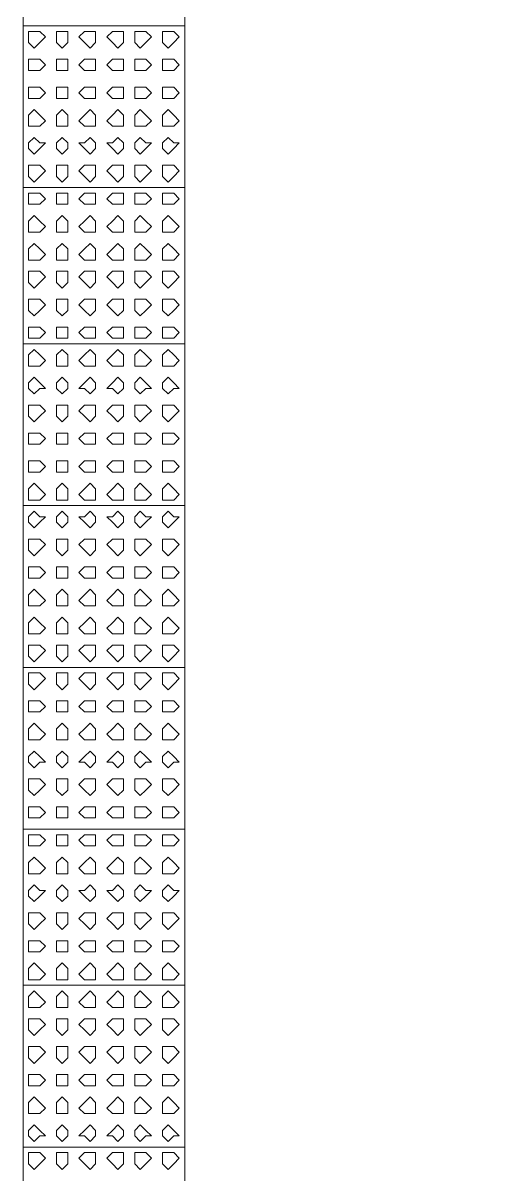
# Model space of a CAD drawing. Header units: millimetres. Extents: x -750 to 104995, y 68 to 66109.
# Drawn here: x 74565 to 75464, y 50406 to 52563 of the extents above; entities that cross this region are included whole.
import ezdxf

# ---------------------------------------------------------------- set-up
doc = ezdxf.new("R2010")
doc.units = ezdxf.units.MM
doc.layers.add('PDF_형상', color=7, linetype='Continuous')

msp = doc.modelspace()

# ---------------------------------------------------------------- linework, layer by layer
at = {"layer": 'PDF_형상', "lineweight": 5}
for points in [[(74868, 43404), (74868, 53456.9), (74868, 53404.6), (74878.5, 53404.6), (74878.5, 53394.2), (74878.5, 53227), (74878.5, 53216.5), (74868, 53206.1), (74868, 53164.3), (74868, 52861.2), (74868, 52558.2), (74565, 52558.2), (74565, 52861.2), (74868, 52861.2), (75160.6, 52861.2), (75160.6, 53164.3), (75463.7, 53164.3), (75463.7, 52861.2), (75160.6, 52861.2), (75160.6, 53164.3)], [(74868, 41669.4), (74868, 53164.3)]]:
    msp.add_lwpolyline(points, dxfattribs=at)
for points in [[(74565, 52558.2), (74565, 52255.1), (74868, 52255.1), (74868, 52558.2)], [(74606.8, 52537.3), (74596.3, 52547.7), (74585.9, 52547.7), (74575.4, 52547.7), (74575.4, 52537.3), (74575.4, 52526.8), (74585.9, 52516.4), (74596.3, 52526.8)], [(74648.6, 52537.3), (74648.6, 52547.7), (74638.1, 52547.7), (74627.7, 52547.7), (74627.7, 52537.3), (74627.7, 52526.8), (74638.1, 52516.4), (74648.6, 52526.8)], [(74700.8, 52537.3), (74700.8, 52547.7), (74690.4, 52547.7), (74679.9, 52547.7), (74669.5, 52537.3), (74679.9, 52526.8), (74690.4, 52516.4), (74700.8, 52526.8)], [(74753.1, 52537.3), (74753.1, 52547.7), (74742.6, 52547.7), (74732.2, 52547.7), (74721.7, 52537.3), (74732.2, 52526.8), (74742.6, 52516.4), (74753.1, 52526.8)], [(74805.3, 52537.3), (74794.9, 52547.7), (74784.4, 52547.7), (74774, 52547.7), (74774, 52537.3), (74774, 52526.8), (74784.4, 52516.4), (74794.9, 52526.8)], [(74857.6, 52537.3), (74847.1, 52547.7), (74836.7, 52547.7), (74826.2, 52547.7), (74826.2, 52537.3), (74826.2, 52526.8), (74836.7, 52516.4), (74847.1, 52526.8)], [(74606.8, 52485), (74596.3, 52495.5), (74585.9, 52495.5), (74575.4, 52495.5), (74575.4, 52485), (74575.4, 52474.6), (74585.9, 52474.6), (74596.3, 52474.6)], [(74648.6, 52485), (74648.6, 52495.5), (74638.1, 52495.5), (74627.7, 52495.5), (74627.7, 52485), (74627.7, 52474.6), (74638.1, 52474.6), (74648.6, 52474.6)], [(74700.8, 52485), (74700.8, 52495.5), (74690.4, 52495.5), (74679.9, 52495.5), (74669.5, 52485), (74679.9, 52474.6), (74690.4, 52474.6), (74700.8, 52474.6)], [(74753.1, 52485), (74753.1, 52495.5), (74742.6, 52495.5), (74732.2, 52495.5), (74721.7, 52485), (74732.2, 52474.6), (74742.6, 52474.6), (74753.1, 52474.6)], [(74805.3, 52485), (74794.9, 52495.5), (74784.4, 52495.5), (74774, 52495.5), (74774, 52485), (74774, 52474.6), (74784.4, 52474.6), (74794.9, 52474.6)], [(74857.6, 52485), (74847.1, 52495.5), (74836.7, 52495.5), (74826.2, 52495.5), (74826.2, 52485), (74826.2, 52474.6), (74836.7, 52474.6), (74847.1, 52474.6)], [(74606.8, 52432.8), (74596.3, 52443.2), (74585.9, 52443.2), (74575.4, 52443.2), (74575.4, 52432.8), (74575.4, 52422.3), (74585.9, 52422.3), (74596.3, 52422.3)], [(74648.6, 52432.8), (74648.6, 52443.2), (74638.1, 52443.2), (74627.7, 52443.2), (74627.7, 52432.8), (74627.7, 52422.3), (74638.1, 52422.3), (74648.6, 52422.3)], [(74700.8, 52432.8), (74700.8, 52443.2), (74690.4, 52443.2), (74679.9, 52443.2), (74669.5, 52432.8), (74679.9, 52422.3), (74690.4, 52422.3), (74700.8, 52422.3)], [(74753.1, 52432.8), (74753.1, 52443.2), (74742.6, 52443.2), (74732.2, 52443.2), (74721.7, 52432.8), (74732.2, 52422.3), (74742.6, 52422.3), (74753.1, 52422.3)], [(74805.3, 52432.8), (74794.9, 52443.2), (74784.4, 52443.2), (74774, 52443.2), (74774, 52432.8), (74774, 52422.3), (74784.4, 52422.3), (74794.9, 52422.3)], [(74857.6, 52432.8), (74847.1, 52443.2), (74836.7, 52443.2), (74826.2, 52443.2), (74826.2, 52432.8), (74826.2, 52422.3), (74836.7, 52422.3), (74847.1, 52422.3)], [(74606.8, 52380.5), (74596.3, 52391), (74585.9, 52401.4), (74575.4, 52391), (74575.4, 52380.5), (74575.4, 52370.1), (74585.9, 52370.1), (74596.3, 52370.1)], [(74648.6, 52380.5), (74648.6, 52391), (74638.1, 52401.4), (74627.7, 52391), (74627.7, 52380.5), (74627.7, 52370.1), (74638.1, 52370.1), (74648.6, 52370.1)], [(74700.8, 52380.5), (74700.8, 52391), (74690.4, 52401.4), (74679.9, 52391), (74669.5, 52380.5), (74679.9, 52370.1), (74690.4, 52370.1), (74700.8, 52370.1)], [(74753.1, 52380.5), (74753.1, 52391), (74742.6, 52401.4), (74732.2, 52391), (74721.7, 52380.5), (74732.2, 52370.1), (74742.6, 52370.1), (74753.1, 52370.1)], [(74805.3, 52380.5), (74794.9, 52391), (74784.4, 52401.4), (74774, 52391), (74774, 52380.5), (74774, 52370.1), (74784.4, 52370.1), (74794.9, 52370.1)], [(74857.6, 52380.5), (74847.1, 52391), (74836.7, 52401.4), (74826.2, 52391), (74826.2, 52380.5), (74826.2, 52370.1), (74836.7, 52370.1), (74847.1, 52370.1)], [(74606.8, 52338.7), (74596.3, 52338.7), (74585.9, 52349.2), (74575.4, 52338.7), (74575.4, 52328.3), (74585.9, 52317.8), (74596.3, 52328.3)], [(74648.6, 52338.7), (74638.1, 52349.2), (74627.7, 52338.7), (74627.7, 52328.3), (74638.1, 52317.8), (74648.6, 52328.3)], [(74700.8, 52338.7), (74690.4, 52349.2), (74679.9, 52338.7), (74669.5, 52338.7), (74679.9, 52328.3), (74690.4, 52317.8), (74700.8, 52328.3)], [(74753.1, 52338.7), (74742.6, 52349.2), (74732.2, 52338.7), (74721.7, 52338.7), (74732.2, 52328.3), (74742.6, 52317.8), (74753.1, 52328.3)], [(74805.3, 52338.7), (74794.9, 52338.7), (74784.4, 52349.2), (74774, 52338.7), (74774, 52328.3), (74784.4, 52317.8), (74794.9, 52328.3)], [(74857.6, 52338.7), (74847.1, 52338.7), (74836.7, 52349.2), (74826.2, 52338.7), (74826.2, 52328.3), (74836.7, 52317.8), (74847.1, 52328.3)], [(74606.8, 52286.5), (74596.3, 52296.9), (74585.9, 52296.9), (74575.4, 52296.9), (74575.4, 52286.5), (74575.4, 52276), (74585.9, 52265.6), (74596.3, 52276)], [(74648.6, 52286.5), (74648.6, 52296.9), (74638.1, 52296.9), (74627.7, 52296.9), (74627.7, 52286.5), (74627.7, 52276), (74638.1, 52265.6), (74648.6, 52276)], [(74700.8, 52286.5), (74700.8, 52296.9), (74690.4, 52296.9), (74679.9, 52296.9), (74669.5, 52286.5), (74679.9, 52276), (74690.4, 52265.6), (74700.8, 52276)], [(74753.1, 52286.5), (74753.1, 52296.9), (74742.6, 52296.9), (74732.2, 52296.9), (74721.7, 52286.5), (74732.2, 52276), (74742.6, 52265.6), (74753.1, 52276)], [(74805.3, 52286.5), (74794.9, 52296.9), (74784.4, 52296.9), (74774, 52296.9), (74774, 52286.5), (74774, 52276), (74784.4, 52265.6), (74794.9, 52276)], [(74857.6, 52286.5), (74847.1, 52296.9), (74836.7, 52296.9), (74826.2, 52296.9), (74826.2, 52286.5), (74826.2, 52276), (74836.7, 52265.6), (74847.1, 52276)], [(74565, 52255.1), (74565, 51962.5), (74868, 51962.5), (74868, 52255.1)], [(74606.8, 52234.2), (74596.3, 52244.7), (74585.9, 52244.7), (74575.4, 52244.7), (74575.4, 52234.2), (74575.4, 52223.8), (74585.9, 52223.8), (74596.3, 52223.8)], [(74648.6, 52234.2), (74648.6, 52244.7), (74638.1, 52244.7), (74627.7, 52244.7), (74627.7, 52234.2), (74627.7, 52223.8), (74638.1, 52223.8), (74648.6, 52223.8)], [(74700.8, 52234.2), (74700.8, 52244.7), (74690.4, 52244.7), (74679.9, 52244.7), (74669.5, 52234.2), (74679.9, 52223.8), (74690.4, 52223.8), (74700.8, 52223.8)], [(74753.1, 52234.2), (74753.1, 52244.7), (74742.6, 52244.7), (74732.2, 52244.7), (74721.7, 52234.2), (74732.2, 52223.8), (74742.6, 52223.8), (74753.1, 52223.8)], [(74805.3, 52234.2), (74794.9, 52244.7), (74784.4, 52244.7), (74774, 52244.7), (74774, 52234.2), (74774, 52223.8), (74784.4, 52223.8), (74794.9, 52223.8)], [(74857.6, 52234.2), (74847.1, 52244.7), (74836.7, 52244.7), (74826.2, 52244.7), (74826.2, 52234.2), (74826.2, 52223.8), (74836.7, 52223.8), (74847.1, 52223.8)], [(74606.8, 52182), (74596.3, 52192.4), (74585.9, 52202.9), (74575.4, 52192.4), (74575.4, 52182), (74575.4, 52171.5), (74585.9, 52171.5), (74596.3, 52171.5)], [(74648.6, 52182), (74648.6, 52192.4), (74638.1, 52202.9), (74627.7, 52192.4), (74627.7, 52182), (74627.7, 52171.5), (74638.1, 52171.5), (74648.6, 52171.5)], [(74700.8, 52182), (74700.8, 52192.4), (74690.4, 52202.9), (74679.9, 52192.4), (74669.5, 52182), (74679.9, 52171.5), (74690.4, 52171.5), (74700.8, 52171.5)], [(74753.1, 52182), (74753.1, 52192.4), (74742.6, 52202.9), (74732.2, 52192.4), (74721.7, 52182), (74732.2, 52171.5), (74742.6, 52171.5), (74753.1, 52171.5)], [(74805.3, 52182), (74794.9, 52192.4), (74784.4, 52202.9), (74774, 52192.4), (74774, 52182), (74774, 52171.5), (74784.4, 52171.5), (74794.9, 52171.5)], [(74857.6, 52182), (74847.1, 52192.4), (74836.7, 52202.9), (74826.2, 52192.4), (74826.2, 52182), (74826.2, 52171.5), (74836.7, 52171.5), (74847.1, 52171.5)], [(74606.8, 52129.7), (74596.3, 52140.2), (74585.9, 52150.6), (74575.4, 52140.2), (74575.4, 52129.7), (74575.4, 52119.3), (74585.9, 52119.3), (74596.3, 52119.3)], [(74648.6, 52129.7), (74648.6, 52140.2), (74638.1, 52150.6), (74627.7, 52140.2), (74627.7, 52129.7), (74627.7, 52119.3), (74638.1, 52119.3), (74648.6, 52119.3)], [(74700.8, 52129.7), (74700.8, 52140.2), (74690.4, 52150.6), (74679.9, 52140.2), (74669.5, 52129.7), (74679.9, 52119.3), (74690.4, 52119.3), (74700.8, 52119.3)], [(74753.1, 52129.7), (74753.1, 52140.2), (74742.6, 52150.6), (74732.2, 52140.2), (74721.7, 52129.7), (74732.2, 52119.3), (74742.6, 52119.3), (74753.1, 52119.3)], [(74805.3, 52129.7), (74794.9, 52140.2), (74784.4, 52150.6), (74774, 52140.2), (74774, 52129.7), (74774, 52119.3), (74784.4, 52119.3), (74794.9, 52119.3)], [(74857.6, 52129.7), (74847.1, 52140.2), (74836.7, 52150.6), (74826.2, 52140.2), (74826.2, 52129.7), (74826.2, 52119.3), (74836.7, 52119.3), (74847.1, 52119.3)], [(74606.8, 52087.9), (74596.3, 52098.4), (74585.9, 52098.4), (74575.4, 52098.4), (74575.4, 52087.9), (74575.4, 52077.5), (74585.9, 52067), (74596.3, 52077.5)], [(74648.6, 52087.9), (74648.6, 52098.4), (74638.1, 52098.4), (74627.7, 52098.4), (74627.7, 52087.9), (74627.7, 52077.5), (74638.1, 52067), (74648.6, 52077.5)], [(74700.8, 52087.9), (74700.8, 52098.4), (74690.4, 52098.4), (74679.9, 52098.4), (74669.5, 52087.9), (74679.9, 52077.5), (74690.4, 52067), (74700.8, 52077.5)], [(74753.1, 52087.9), (74753.1, 52098.4), (74742.6, 52098.4), (74732.2, 52098.4), (74721.7, 52087.9), (74732.2, 52077.5), (74742.6, 52067), (74753.1, 52077.5)], [(74805.3, 52087.9), (74794.9, 52098.4), (74784.4, 52098.4), (74774, 52098.4), (74774, 52087.9), (74774, 52077.5), (74784.4, 52067), (74794.9, 52077.5)], [(74857.6, 52087.9), (74847.1, 52098.4), (74836.7, 52098.4), (74826.2, 52098.4), (74826.2, 52087.9), (74826.2, 52077.5), (74836.7, 52067), (74847.1, 52077.5)], [(74606.8, 52035.7), (74596.3, 52046.1), (74585.9, 52046.1), (74575.4, 52046.1), (74575.4, 52035.7), (74575.4, 52025.2), (74585.9, 52014.8), (74596.3, 52025.2)], [(74648.6, 52035.7), (74648.6, 52046.1), (74638.1, 52046.1), (74627.7, 52046.1), (74627.7, 52035.7), (74627.7, 52025.2), (74638.1, 52014.8), (74648.6, 52025.2)], [(74700.8, 52035.7), (74700.8, 52046.1), (74690.4, 52046.1), (74679.9, 52046.1), (74669.5, 52035.7), (74679.9, 52025.2), (74690.4, 52014.8), (74700.8, 52025.2)], [(74753.1, 52035.7), (74753.1, 52046.1), (74742.6, 52046.1), (74732.2, 52046.1), (74721.7, 52035.7), (74732.2, 52025.2), (74742.6, 52014.8), (74753.1, 52025.2)], [(74805.3, 52035.7), (74794.9, 52046.1), (74784.4, 52046.1), (74774, 52046.1), (74774, 52035.7), (74774, 52025.2), (74784.4, 52014.8), (74794.9, 52025.2)], [(74857.6, 52035.7), (74847.1, 52046.1), (74836.7, 52046.1), (74826.2, 52046.1), (74826.2, 52035.7), (74826.2, 52025.2), (74836.7, 52014.8), (74847.1, 52025.2)], [(74606.8, 51983.4), (74596.3, 51993.9), (74585.9, 51993.9), (74575.4, 51993.9), (74575.4, 51983.4), (74575.4, 51973), (74585.9, 51973), (74596.3, 51973)], [(74648.6, 51983.4), (74648.6, 51993.9), (74638.1, 51993.9), (74627.7, 51993.9), (74627.7, 51983.4), (74627.7, 51973), (74638.1, 51973), (74648.6, 51973)], [(74700.8, 51983.4), (74700.8, 51993.9), (74690.4, 51993.9), (74679.9, 51993.9), (74669.5, 51983.4), (74679.9, 51973), (74690.4, 51973), (74700.8, 51973)], [(74753.1, 51983.4), (74753.1, 51993.9), (74742.6, 51993.9), (74732.2, 51993.9), (74721.7, 51983.4), (74732.2, 51973), (74742.6, 51973), (74753.1, 51973)], [(74805.3, 51983.4), (74794.9, 51993.9), (74784.4, 51993.9), (74774, 51993.9), (74774, 51983.4), (74774, 51973), (74784.4, 51973), (74794.9, 51973)], [(74857.6, 51983.4), (74847.1, 51993.9), (74836.7, 51993.9), (74826.2, 51993.9), (74826.2, 51983.4), (74826.2, 51973), (74836.7, 51973), (74847.1, 51973)], [(74565, 51962.5), (74565, 51659.5), (74868, 51659.5), (74868, 51962.5)], [(74606.8, 51931.2), (74596.3, 51941.6), (74585.9, 51952.1), (74575.4, 51941.6), (74575.4, 51931.2), (74575.4, 51920.7), (74585.9, 51920.7), (74596.3, 51920.7)], [(74648.6, 51931.2), (74648.6, 51941.6), (74638.1, 51952.1), (74627.7, 51941.6), (74627.7, 51931.2), (74627.7, 51920.7), (74638.1, 51920.7), (74648.6, 51920.7)], [(74700.8, 51931.2), (74700.8, 51941.6), (74690.4, 51952.1), (74679.9, 51941.6), (74669.5, 51931.2), (74679.9, 51920.7), (74690.4, 51920.7), (74700.8, 51920.7)], [(74753.1, 51931.2), (74753.1, 51941.6), (74742.6, 51952.1), (74732.2, 51941.6), (74721.7, 51931.2), (74732.2, 51920.7), (74742.6, 51920.7), (74753.1, 51920.7)], [(74805.3, 51931.2), (74794.9, 51941.6), (74784.4, 51952.1), (74774, 51941.6), (74774, 51931.2), (74774, 51920.7), (74784.4, 51920.7), (74794.9, 51920.7)], [(74857.6, 51931.2), (74847.1, 51941.6), (74836.7, 51952.1), (74826.2, 51941.6), (74826.2, 51931.2), (74826.2, 51920.7), (74836.7, 51920.7), (74847.1, 51920.7)], [(74606.8, 51878.9), (74596.3, 51889.4), (74585.9, 51899.8), (74575.4, 51889.4), (74575.4, 51878.9), (74585.9, 51868.5), (74596.3, 51878.9)], [(74648.6, 51878.9), (74648.6, 51889.4), (74638.1, 51899.8), (74627.7, 51889.4), (74627.7, 51878.9), (74638.1, 51868.5)], [(74700.8, 51878.9), (74700.8, 51889.4), (74690.4, 51899.8), (74679.9, 51889.4), (74669.5, 51878.9), (74679.9, 51878.9), (74690.4, 51868.5)], [(74753.1, 51878.9), (74753.1, 51889.4), (74742.6, 51899.8), (74732.2, 51889.4), (74721.7, 51878.9), (74732.2, 51878.9), (74742.6, 51868.5)], [(74805.3, 51878.9), (74794.9, 51889.4), (74784.4, 51899.8), (74774, 51889.4), (74774, 51878.9), (74784.4, 51868.5), (74794.9, 51878.9)], [(74857.6, 51878.9), (74847.1, 51889.4), (74836.7, 51899.8), (74826.2, 51889.4), (74826.2, 51878.9), (74836.7, 51868.5), (74847.1, 51878.9)], [(74606.8, 51837.1), (74596.3, 51847.6), (74585.9, 51847.6), (74575.4, 51847.6), (74575.4, 51837.1), (74575.4, 51826.7), (74585.9, 51816.2), (74596.3, 51826.7)], [(74648.6, 51837.1), (74648.6, 51847.6), (74638.1, 51847.6), (74627.7, 51847.6), (74627.7, 51837.1), (74627.7, 51826.7), (74638.1, 51816.2), (74648.6, 51826.7)], [(74700.8, 51837.1), (74700.8, 51847.6), (74690.4, 51847.6), (74679.9, 51847.6), (74669.5, 51837.1), (74679.9, 51826.7), (74690.4, 51816.2), (74700.8, 51826.7)], [(74753.1, 51837.1), (74753.1, 51847.6), (74742.6, 51847.6), (74732.2, 51847.6), (74721.7, 51837.1), (74732.2, 51826.7), (74742.6, 51816.2), (74753.1, 51826.7)], [(74805.3, 51837.1), (74794.9, 51847.6), (74784.4, 51847.6), (74774, 51847.6), (74774, 51837.1), (74774, 51826.7), (74784.4, 51816.2), (74794.9, 51826.7)], [(74857.6, 51837.1), (74847.1, 51847.6), (74836.7, 51847.6), (74826.2, 51847.6), (74826.2, 51837.1), (74826.2, 51826.7), (74836.7, 51816.2), (74847.1, 51826.7)], [(74606.8, 51784.9), (74596.3, 51795.3), (74585.9, 51795.3), (74575.4, 51795.3), (74575.4, 51784.9), (74575.4, 51774.4), (74585.9, 51774.4), (74596.3, 51774.4)], [(74648.6, 51784.9), (74648.6, 51795.3), (74638.1, 51795.3), (74627.7, 51795.3), (74627.7, 51784.9), (74627.7, 51774.4), (74638.1, 51774.4), (74648.6, 51774.4)], [(74700.8, 51784.9), (74700.8, 51795.3), (74690.4, 51795.3), (74679.9, 51795.3), (74669.5, 51784.9), (74679.9, 51774.4), (74690.4, 51774.4), (74700.8, 51774.4)], [(74753.1, 51784.9), (74753.1, 51795.3), (74742.6, 51795.3), (74732.2, 51795.3), (74721.7, 51784.9), (74732.2, 51774.4), (74742.6, 51774.4), (74753.1, 51774.4)], [(74805.3, 51784.9), (74794.9, 51795.3), (74784.4, 51795.3), (74774, 51795.3), (74774, 51784.9), (74774, 51774.4), (74784.4, 51774.4), (74794.9, 51774.4)], [(74857.6, 51784.9), (74847.1, 51795.3), (74836.7, 51795.3), (74826.2, 51795.3), (74826.2, 51784.9), (74826.2, 51774.4), (74836.7, 51774.4), (74847.1, 51774.4)], [(74606.8, 51732.6), (74596.3, 51743.1), (74585.9, 51743.1), (74575.4, 51743.1), (74575.4, 51732.6), (74575.4, 51722.2), (74585.9, 51722.2), (74596.3, 51722.2)], [(74648.6, 51732.6), (74648.6, 51743.1), (74638.1, 51743.1), (74627.7, 51743.1), (74627.7, 51732.6), (74627.7, 51722.2), (74638.1, 51722.2), (74648.6, 51722.2)], [(74700.8, 51732.6), (74700.8, 51743.1), (74690.4, 51743.1), (74679.9, 51743.1), (74669.5, 51732.6), (74679.9, 51722.2), (74690.4, 51722.2), (74700.8, 51722.2)], [(74753.1, 51732.6), (74753.1, 51743.1), (74742.6, 51743.1), (74732.2, 51743.1), (74721.7, 51732.6), (74732.2, 51722.2), (74742.6, 51722.2), (74753.1, 51722.2)], [(74805.3, 51732.6), (74794.9, 51743.1), (74784.4, 51743.1), (74774, 51743.1), (74774, 51732.6), (74774, 51722.2), (74784.4, 51722.2), (74794.9, 51722.2)], [(74857.6, 51732.6), (74847.1, 51743.1), (74836.7, 51743.1), (74826.2, 51743.1), (74826.2, 51732.6), (74826.2, 51722.2), (74836.7, 51722.2), (74847.1, 51722.2)], [(74606.8, 51680.4), (74596.3, 51690.8), (74585.9, 51701.3), (74575.4, 51690.8), (74575.4, 51680.4), (74575.4, 51669.9), (74585.9, 51669.9), (74596.3, 51669.9)], [(74648.6, 51680.4), (74648.6, 51690.8), (74638.1, 51701.3), (74627.7, 51690.8), (74627.7, 51680.4), (74627.7, 51669.9), (74638.1, 51669.9), (74648.6, 51669.9)], [(74700.8, 51680.4), (74700.8, 51690.8), (74690.4, 51701.3), (74679.9, 51690.8), (74669.5, 51680.4), (74679.9, 51669.9), (74690.4, 51669.9), (74700.8, 51669.9)], [(74753.1, 51680.4), (74753.1, 51690.8), (74742.6, 51701.3), (74732.2, 51690.8), (74721.7, 51680.4), (74732.2, 51669.9), (74742.6, 51669.9), (74753.1, 51669.9)], [(74805.3, 51680.4), (74794.9, 51690.8), (74784.4, 51701.3), (74774, 51690.8), (74774, 51680.4), (74774, 51669.9), (74784.4, 51669.9), (74794.9, 51669.9)], [(74857.6, 51680.4), (74847.1, 51690.8), (74836.7, 51701.3), (74826.2, 51690.8), (74826.2, 51680.4), (74826.2, 51669.9), (74836.7, 51669.9), (74847.1, 51669.9)], [(74565, 51659.5), (74565, 51356.4), (74868, 51356.4), (74868, 51659.5)], [(74606.8, 51638.6), (74596.3, 51638.6), (74585.9, 51649), (74575.4, 51638.6), (74575.4, 51628.1), (74585.9, 51617.7), (74596.3, 51628.1)], [(74648.6, 51638.6), (74638.1, 51649), (74627.7, 51638.6), (74627.7, 51628.1), (74638.1, 51617.7), (74648.6, 51628.1)], [(74700.8, 51638.6), (74690.4, 51649), (74679.9, 51638.6), (74669.5, 51638.6), (74679.9, 51628.1), (74690.4, 51617.7), (74700.8, 51628.1)], [(74753.1, 51638.6), (74742.6, 51649), (74732.2, 51638.6), (74721.7, 51638.6), (74732.2, 51628.1), (74742.6, 51617.7), (74753.1, 51628.1)], [(74805.3, 51638.6), (74794.9, 51638.6), (74784.4, 51649), (74774, 51638.6), (74774, 51628.1), (74784.4, 51617.7), (74794.9, 51628.1)], [(74857.6, 51638.6), (74847.1, 51638.6), (74836.7, 51649), (74826.2, 51638.6), (74826.2, 51628.1), (74836.7, 51617.7), (74847.1, 51628.1)], [(74606.8, 51586.3), (74596.3, 51596.8), (74585.9, 51596.8), (74575.4, 51596.8), (74575.4, 51586.3), (74575.4, 51575.9), (74585.9, 51565.4), (74596.3, 51575.9)], [(74648.6, 51586.3), (74648.6, 51596.8), (74638.1, 51596.8), (74627.7, 51596.8), (74627.7, 51586.3), (74627.7, 51575.9), (74638.1, 51565.4), (74648.6, 51575.9)], [(74700.8, 51586.3), (74700.8, 51596.8), (74690.4, 51596.8), (74679.9, 51596.8), (74669.5, 51586.3), (74679.9, 51575.9), (74690.4, 51565.4), (74700.8, 51575.9)], [(74753.1, 51586.3), (74753.1, 51596.8), (74742.6, 51596.8), (74732.2, 51596.8), (74721.7, 51586.3), (74732.2, 51575.9), (74742.6, 51565.4), (74753.1, 51575.9)], [(74805.3, 51586.3), (74794.9, 51596.8), (74784.4, 51596.8), (74774, 51596.8), (74774, 51586.3), (74774, 51575.9), (74784.4, 51565.4), (74794.9, 51575.9)], [(74857.6, 51586.3), (74847.1, 51596.8), (74836.7, 51596.8), (74826.2, 51596.8), (74826.2, 51586.3), (74826.2, 51575.9), (74836.7, 51565.4), (74847.1, 51575.9)], [(74606.8, 51534.1), (74596.3, 51544.5), (74585.9, 51544.5), (74575.4, 51544.5), (74575.4, 51534.1), (74575.4, 51523.6), (74585.9, 51523.6), (74596.3, 51523.6)], [(74648.6, 51534.1), (74648.6, 51544.5), (74638.1, 51544.5), (74627.7, 51544.5), (74627.7, 51534.1), (74627.7, 51523.6), (74638.1, 51523.6), (74648.6, 51523.6)], [(74700.8, 51534.1), (74700.8, 51544.5), (74690.4, 51544.5), (74679.9, 51544.5), (74669.5, 51534.1), (74679.9, 51523.6), (74690.4, 51523.6), (74700.8, 51523.6)], [(74753.1, 51534.1), (74753.1, 51544.5), (74742.6, 51544.5), (74732.2, 51544.5), (74721.7, 51534.1), (74732.2, 51523.6), (74742.6, 51523.6), (74753.1, 51523.6)], [(74805.3, 51534.1), (74794.9, 51544.5), (74784.4, 51544.5), (74774, 51544.5), (74774, 51534.1), (74774, 51523.6), (74784.4, 51523.6), (74794.9, 51523.6)], [(74857.6, 51534.1), (74847.1, 51544.5), (74836.7, 51544.5), (74826.2, 51544.5), (74826.2, 51534.1), (74826.2, 51523.6), (74836.7, 51523.6), (74847.1, 51523.6)], [(74606.8, 51481.8), (74596.3, 51492.3), (74585.9, 51502.7), (74575.4, 51492.3), (74575.4, 51481.8), (74575.4, 51471.4), (74585.9, 51471.4), (74596.3, 51471.4)], [(74648.6, 51481.8), (74648.6, 51492.3), (74638.1, 51502.7), (74627.7, 51492.3), (74627.7, 51481.8), (74627.7, 51471.4), (74638.1, 51471.4), (74648.6, 51471.4)], [(74700.8, 51481.8), (74700.8, 51492.3), (74690.4, 51502.7), (74679.9, 51492.3), (74669.5, 51481.8), (74679.9, 51471.4), (74690.4, 51471.4), (74700.8, 51471.4)], [(74753.1, 51481.8), (74753.1, 51492.3), (74742.6, 51502.7), (74732.2, 51492.3), (74721.7, 51481.8), (74732.2, 51471.4), (74742.6, 51471.4), (74753.1, 51471.4)], [(74805.3, 51481.8), (74794.9, 51492.3), (74784.4, 51502.7), (74774, 51492.3), (74774, 51481.8), (74774, 51471.4), (74784.4, 51471.4), (74794.9, 51471.4)], [(74857.6, 51481.8), (74847.1, 51492.3), (74836.7, 51502.7), (74826.2, 51492.3), (74826.2, 51481.8), (74826.2, 51471.4), (74836.7, 51471.4), (74847.1, 51471.4)], [(74606.8, 51429.6), (74596.3, 51440), (74585.9, 51450.5), (74575.4, 51440), (74575.4, 51429.6), (74575.4, 51419.1), (74585.9, 51419.1), (74596.3, 51419.1)], [(74648.6, 51429.6), (74648.6, 51440), (74638.1, 51450.5), (74627.7, 51440), (74627.7, 51429.6), (74627.7, 51419.1), (74638.1, 51419.1), (74648.6, 51419.1)], [(74700.8, 51429.6), (74700.8, 51440), (74690.4, 51450.5), (74679.9, 51440), (74669.5, 51429.6), (74679.9, 51419.1), (74690.4, 51419.1), (74700.8, 51419.1)], [(74753.1, 51429.6), (74753.1, 51440), (74742.6, 51450.5), (74732.2, 51440), (74721.7, 51429.6), (74732.2, 51419.1), (74742.6, 51419.1), (74753.1, 51419.1)], [(74805.3, 51429.6), (74794.9, 51440), (74784.4, 51450.5), (74774, 51440), (74774, 51429.6), (74774, 51419.1), (74784.4, 51419.1), (74794.9, 51419.1)], [(74857.6, 51429.6), (74847.1, 51440), (74836.7, 51450.5), (74826.2, 51440), (74826.2, 51429.6), (74826.2, 51419.1), (74836.7, 51419.1), (74847.1, 51419.1)], [(74606.8, 51387.8), (74596.3, 51398.2), (74585.9, 51398.2), (74575.4, 51398.2), (74575.4, 51387.8), (74575.4, 51377.3), (74585.9, 51366.9), (74596.3, 51377.3)], [(74648.6, 51387.8), (74648.6, 51398.2), (74638.1, 51398.2), (74627.7, 51398.2), (74627.7, 51387.8), (74627.7, 51377.3), (74638.1, 51366.9), (74648.6, 51377.3)], [(74700.8, 51387.8), (74700.8, 51398.2), (74690.4, 51398.2), (74679.9, 51398.2), (74669.5, 51387.8), (74679.9, 51377.3), (74690.4, 51366.9), (74700.8, 51377.3)], [(74753.1, 51387.8), (74753.1, 51398.2), (74742.6, 51398.2), (74732.2, 51398.2), (74721.7, 51387.8), (74732.2, 51377.3), (74742.6, 51366.9), (74753.1, 51377.3)], [(74805.3, 51387.8), (74794.9, 51398.2), (74784.4, 51398.2), (74774, 51398.2), (74774, 51387.8), (74774, 51377.3), (74784.4, 51366.9), (74794.9, 51377.3)], [(74857.6, 51387.8), (74847.1, 51398.2), (74836.7, 51398.2), (74826.2, 51398.2), (74826.2, 51387.8), (74826.2, 51377.3), (74836.7, 51366.9), (74847.1, 51377.3)], [(74565, 51356.4), (74565, 51053.4), (74868, 51053.4), (74868, 51356.4)], [(74606.8, 51335.5), (74596.3, 51346), (74585.9, 51346), (74575.4, 51346), (74575.4, 51335.5), (74575.4, 51325.1), (74585.9, 51314.6), (74596.3, 51325.1)], [(74648.6, 51335.5), (74648.6, 51346), (74638.1, 51346), (74627.7, 51346), (74627.7, 51335.5), (74627.7, 51325.1), (74638.1, 51314.6), (74648.6, 51325.1)], [(74700.8, 51335.5), (74700.8, 51346), (74690.4, 51346), (74679.9, 51346), (74669.5, 51335.5), (74679.9, 51325.1), (74690.4, 51314.6), (74700.8, 51325.1)], [(74753.1, 51335.5), (74753.1, 51346), (74742.6, 51346), (74732.2, 51346), (74721.7, 51335.5), (74732.2, 51325.1), (74742.6, 51314.6), (74753.1, 51325.1)], [(74805.3, 51335.5), (74794.9, 51346), (74784.4, 51346), (74774, 51346), (74774, 51335.5), (74774, 51325.1), (74784.4, 51314.6), (74794.9, 51325.1)], [(74857.6, 51335.5), (74847.1, 51346), (74836.7, 51346), (74826.2, 51346), (74826.2, 51335.5), (74826.2, 51325.1), (74836.7, 51314.6), (74847.1, 51325.1)], [(74606.8, 51283.3), (74596.3, 51293.7), (74585.9, 51293.7), (74575.4, 51293.7), (74575.4, 51283.3), (74575.4, 51272.8), (74585.9, 51272.8), (74596.3, 51272.8)], [(74648.6, 51283.3), (74648.6, 51293.7), (74638.1, 51293.7), (74627.7, 51293.7), (74627.7, 51283.3), (74627.7, 51272.8), (74638.1, 51272.8), (74648.6, 51272.8)], [(74700.8, 51283.3), (74700.8, 51293.7), (74690.4, 51293.7), (74679.9, 51293.7), (74669.5, 51283.3), (74679.9, 51272.8), (74690.4, 51272.8), (74700.8, 51272.8)], [(74753.1, 51283.3), (74753.1, 51293.7), (74742.6, 51293.7), (74732.2, 51293.7), (74721.7, 51283.3), (74732.2, 51272.8), (74742.6, 51272.8), (74753.1, 51272.8)], [(74805.3, 51283.3), (74794.9, 51293.7), (74784.4, 51293.7), (74774, 51293.7), (74774, 51283.3), (74774, 51272.8), (74784.4, 51272.8), (74794.9, 51272.8)], [(74857.6, 51283.3), (74847.1, 51293.7), (74836.7, 51293.7), (74826.2, 51293.7), (74826.2, 51283.3), (74826.2, 51272.8), (74836.7, 51272.8), (74847.1, 51272.8)], [(74606.8, 51231), (74596.3, 51241.5), (74585.9, 51251.9), (74575.4, 51241.5), (74575.4, 51231), (74575.4, 51220.6), (74585.9, 51220.6), (74596.3, 51220.6)], [(74648.6, 51231), (74648.6, 51241.5), (74638.1, 51251.9), (74627.7, 51241.5), (74627.7, 51231), (74627.7, 51220.6), (74638.1, 51220.6), (74648.6, 51220.6)], [(74700.8, 51231), (74700.8, 51241.5), (74690.4, 51251.9), (74679.9, 51241.5), (74669.5, 51231), (74679.9, 51220.6), (74690.4, 51220.6), (74700.8, 51220.6)], [(74753.1, 51231), (74753.1, 51241.5), (74742.6, 51251.9), (74732.2, 51241.5), (74721.7, 51231), (74732.2, 51220.6), (74742.6, 51220.6), (74753.1, 51220.6)], [(74805.3, 51231), (74794.9, 51241.5), (74784.4, 51251.9), (74774, 51241.5), (74774, 51231), (74774, 51220.6), (74784.4, 51220.6), (74794.9, 51220.6)], [(74857.6, 51231), (74847.1, 51241.5), (74836.7, 51251.9), (74826.2, 51241.5), (74826.2, 51231), (74826.2, 51220.6), (74836.7, 51220.6), (74847.1, 51220.6)], [(74606.8, 51178.8), (74596.3, 51189.2), (74585.9, 51199.7), (74575.4, 51189.2), (74575.4, 51178.8), (74585.9, 51168.3), (74596.3, 51178.8)], [(74648.6, 51178.8), (74648.6, 51189.2), (74638.1, 51199.7), (74627.7, 51189.2), (74627.7, 51178.8), (74638.1, 51168.3)], [(74700.8, 51178.8), (74700.8, 51189.2), (74690.4, 51199.7), (74679.9, 51189.2), (74669.5, 51178.8), (74679.9, 51178.8), (74690.4, 51168.3)], [(74753.1, 51178.8), (74753.1, 51189.2), (74742.6, 51199.7), (74732.2, 51189.2), (74721.7, 51178.8), (74732.2, 51178.8), (74742.6, 51168.3)], [(74805.3, 51178.8), (74794.9, 51189.2), (74784.4, 51199.7), (74774, 51189.2), (74774, 51178.8), (74784.4, 51168.3), (74794.9, 51178.8)], [(74857.6, 51178.8), (74847.1, 51189.2), (74836.7, 51199.7), (74826.2, 51189.2), (74826.2, 51178.8), (74836.7, 51168.3), (74847.1, 51178.8)], [(74606.8, 51137), (74596.3, 51147.4), (74585.9, 51147.4), (74575.4, 51147.4), (74575.4, 51137), (74575.4, 51126.5), (74585.9, 51116.1), (74596.3, 51126.5)], [(74648.6, 51137), (74648.6, 51147.4), (74638.1, 51147.4), (74627.7, 51147.4), (74627.7, 51137), (74627.7, 51126.5), (74638.1, 51116.1), (74648.6, 51126.5)], [(74700.8, 51137), (74700.8, 51147.4), (74690.4, 51147.4), (74679.9, 51147.4), (74669.5, 51137), (74679.9, 51126.5), (74690.4, 51116.1), (74700.8, 51126.5)], [(74753.1, 51137), (74753.1, 51147.4), (74742.6, 51147.4), (74732.2, 51147.4), (74721.7, 51137), (74732.2, 51126.5), (74742.6, 51116.1), (74753.1, 51126.5)], [(74805.3, 51137), (74794.9, 51147.4), (74784.4, 51147.4), (74774, 51147.4), (74774, 51137), (74774, 51126.5), (74784.4, 51116.1), (74794.9, 51126.5)], [(74857.6, 51137), (74847.1, 51147.4), (74836.7, 51147.4), (74826.2, 51147.4), (74826.2, 51137), (74826.2, 51126.5), (74836.7, 51116.1), (74847.1, 51126.5)], [(74606.8, 51084.7), (74596.3, 51095.2), (74585.9, 51095.2), (74575.4, 51095.2), (74575.4, 51084.7), (74575.4, 51074.3), (74585.9, 51074.3), (74596.3, 51074.3)], [(74648.6, 51084.7), (74648.6, 51095.2), (74638.1, 51095.2), (74627.7, 51095.2), (74627.7, 51084.7), (74627.7, 51074.3), (74638.1, 51074.3), (74648.6, 51074.3)], [(74700.8, 51084.7), (74700.8, 51095.2), (74690.4, 51095.2), (74679.9, 51095.2), (74669.5, 51084.7), (74679.9, 51074.3), (74690.4, 51074.3), (74700.8, 51074.3)], [(74753.1, 51084.7), (74753.1, 51095.2), (74742.6, 51095.2), (74732.2, 51095.2), (74721.7, 51084.7), (74732.2, 51074.3), (74742.6, 51074.3), (74753.1, 51074.3)], [(74805.3, 51084.7), (74794.9, 51095.2), (74784.4, 51095.2), (74774, 51095.2), (74774, 51084.7), (74774, 51074.3), (74784.4, 51074.3), (74794.9, 51074.3)], [(74857.6, 51084.7), (74847.1, 51095.2), (74836.7, 51095.2), (74826.2, 51095.2), (74826.2, 51084.7), (74826.2, 51074.3), (74836.7, 51074.3), (74847.1, 51074.3)], [(74565, 51053.4), (74565, 50760.8), (74868, 50760.8), (74868, 51053.4)], [(74606.8, 51032.5), (74596.3, 51042.9), (74585.9, 51042.9), (74575.4, 51042.9), (74575.4, 51032.5), (74575.4, 51022), (74585.9, 51022), (74596.3, 51022)], [(74648.6, 51032.5), (74648.6, 51042.9), (74638.1, 51042.9), (74627.7, 51042.9), (74627.7, 51032.5), (74627.7, 51022), (74638.1, 51022), (74648.6, 51022)], [(74700.8, 51032.5), (74700.8, 51042.9), (74690.4, 51042.9), (74679.9, 51042.9), (74669.5, 51032.5), (74679.9, 51022), (74690.4, 51022), (74700.8, 51022)], [(74753.1, 51032.5), (74753.1, 51042.9), (74742.6, 51042.9), (74732.2, 51042.9), (74721.7, 51032.5), (74732.2, 51022), (74742.6, 51022), (74753.1, 51022)], [(74805.3, 51032.5), (74794.9, 51042.9), (74784.4, 51042.9), (74774, 51042.9), (74774, 51032.5), (74774, 51022), (74784.4, 51022), (74794.9, 51022)], [(74857.6, 51032.5), (74847.1, 51042.9), (74836.7, 51042.9), (74826.2, 51042.9), (74826.2, 51032.5), (74826.2, 51022), (74836.7, 51022), (74847.1, 51022)], [(74606.8, 50980.2), (74596.3, 50990.7), (74585.9, 51001.1), (74575.4, 50990.7), (74575.4, 50980.2), (74575.4, 50969.8), (74585.9, 50969.8), (74596.3, 50969.8)], [(74648.6, 50980.2), (74648.6, 50990.7), (74638.1, 51001.1), (74627.7, 50990.7), (74627.7, 50980.2), (74627.7, 50969.8), (74638.1, 50969.8), (74648.6, 50969.8)], [(74700.8, 50980.2), (74700.8, 50990.7), (74690.4, 51001.1), (74679.9, 50990.7), (74669.5, 50980.2), (74679.9, 50969.8), (74690.4, 50969.8), (74700.8, 50969.8)], [(74753.1, 50980.2), (74753.1, 50990.7), (74742.6, 51001.1), (74732.2, 50990.7), (74721.7, 50980.2), (74732.2, 50969.8), (74742.6, 50969.8), (74753.1, 50969.8)], [(74805.3, 50980.2), (74794.9, 50990.7), (74784.4, 51001.1), (74774, 50990.7), (74774, 50980.2), (74774, 50969.8), (74784.4, 50969.8), (74794.9, 50969.8)], [(74857.6, 50980.2), (74847.1, 50990.7), (74836.7, 51001.1), (74826.2, 50990.7), (74826.2, 50980.2), (74826.2, 50969.8), (74836.7, 50969.8), (74847.1, 50969.8)], [(74606.8, 50938.4), (74596.3, 50938.4), (74585.9, 50948.9), (74575.4, 50938.4), (74575.4, 50928), (74585.9, 50917.5), (74596.3, 50928)], [(74648.6, 50938.4), (74638.1, 50948.9), (74627.7, 50938.4), (74627.7, 50928), (74638.1, 50917.5), (74648.6, 50928)], [(74700.8, 50938.4), (74690.4, 50948.9), (74679.9, 50938.4), (74669.5, 50938.4), (74679.9, 50928), (74690.4, 50917.5), (74700.8, 50928)], [(74753.1, 50938.4), (74742.6, 50948.9), (74732.2, 50938.4), (74721.7, 50938.4), (74732.2, 50928), (74742.6, 50917.5), (74753.1, 50928)], [(74805.3, 50938.4), (74794.9, 50938.4), (74784.4, 50948.9), (74774, 50938.4), (74774, 50928), (74784.4, 50917.5), (74794.9, 50928)], [(74857.6, 50938.4), (74847.1, 50938.4), (74836.7, 50948.9), (74826.2, 50938.4), (74826.2, 50928), (74836.7, 50917.5), (74847.1, 50928)], [(74606.8, 50886.2), (74596.3, 50896.6), (74585.9, 50896.6), (74575.4, 50896.6), (74575.4, 50886.2), (74575.4, 50875.7), (74585.9, 50865.3), (74596.3, 50875.7)], [(74648.6, 50886.2), (74648.6, 50896.6), (74638.1, 50896.6), (74627.7, 50896.6), (74627.7, 50886.2), (74627.7, 50875.7), (74638.1, 50865.3), (74648.6, 50875.7)], [(74700.8, 50886.2), (74700.8, 50896.6), (74690.4, 50896.6), (74679.9, 50896.6), (74669.5, 50886.2), (74679.9, 50875.7), (74690.4, 50865.3), (74700.8, 50875.7)], [(74753.1, 50886.2), (74753.1, 50896.6), (74742.6, 50896.6), (74732.2, 50896.6), (74721.7, 50886.2), (74732.2, 50875.7), (74742.6, 50865.3), (74753.1, 50875.7)], [(74805.3, 50886.2), (74794.9, 50896.6), (74784.4, 50896.6), (74774, 50896.6), (74774, 50886.2), (74774, 50875.7), (74784.4, 50865.3), (74794.9, 50875.7)], [(74857.6, 50886.2), (74847.1, 50896.6), (74836.7, 50896.6), (74826.2, 50896.6), (74826.2, 50886.2), (74826.2, 50875.7), (74836.7, 50865.3), (74847.1, 50875.7)], [(74606.8, 50833.9), (74596.3, 50844.4), (74585.9, 50844.4), (74575.4, 50844.4), (74575.4, 50833.9), (74575.4, 50823.5), (74585.9, 50823.5), (74596.3, 50823.5)], [(74648.6, 50833.9), (74648.6, 50844.4), (74638.1, 50844.4), (74627.7, 50844.4), (74627.7, 50833.9), (74627.7, 50823.5), (74638.1, 50823.5), (74648.6, 50823.5)], [(74700.8, 50833.9), (74700.8, 50844.4), (74690.4, 50844.4), (74679.9, 50844.4), (74669.5, 50833.9), (74679.9, 50823.5), (74690.4, 50823.5), (74700.8, 50823.5)], [(74753.1, 50833.9), (74753.1, 50844.4), (74742.6, 50844.4), (74732.2, 50844.4), (74721.7, 50833.9), (74732.2, 50823.5), (74742.6, 50823.5), (74753.1, 50823.5)], [(74805.3, 50833.9), (74794.9, 50844.4), (74784.4, 50844.4), (74774, 50844.4), (74774, 50833.9), (74774, 50823.5), (74784.4, 50823.5), (74794.9, 50823.5)], [(74857.6, 50833.9), (74847.1, 50844.4), (74836.7, 50844.4), (74826.2, 50844.4), (74826.2, 50833.9), (74826.2, 50823.5), (74836.7, 50823.5), (74847.1, 50823.5)], [(74606.8, 50781.7), (74596.3, 50792.1), (74585.9, 50802.6), (74575.4, 50792.1), (74575.4, 50781.7), (74575.4, 50771.2), (74585.9, 50771.2), (74596.3, 50771.2)], [(74648.6, 50781.7), (74648.6, 50792.1), (74638.1, 50802.6), (74627.7, 50792.1), (74627.7, 50781.7), (74627.7, 50771.2), (74638.1, 50771.2), (74648.6, 50771.2)], [(74700.8, 50781.7), (74700.8, 50792.1), (74690.4, 50802.6), (74679.9, 50792.1), (74669.5, 50781.7), (74679.9, 50771.2), (74690.4, 50771.2), (74700.8, 50771.2)], [(74753.1, 50781.7), (74753.1, 50792.1), (74742.6, 50802.6), (74732.2, 50792.1), (74721.7, 50781.7), (74732.2, 50771.2), (74742.6, 50771.2), (74753.1, 50771.2)], [(74805.3, 50781.7), (74794.9, 50792.1), (74784.4, 50802.6), (74774, 50792.1), (74774, 50781.7), (74774, 50771.2), (74784.4, 50771.2), (74794.9, 50771.2)], [(74857.6, 50781.7), (74847.1, 50792.1), (74836.7, 50802.6), (74826.2, 50792.1), (74826.2, 50781.7), (74826.2, 50771.2), (74836.7, 50771.2), (74847.1, 50771.2)], [(74565, 50760.8), (74565, 50457.7), (74868, 50457.7), (74868, 50760.8)], [(74606.8, 50729.4), (74596.3, 50739.9), (74585.9, 50750.3), (74575.4, 50739.9), (74575.4, 50729.4), (74575.4, 50719), (74585.9, 50719), (74596.3, 50719)], [(74648.6, 50729.4), (74648.6, 50739.9), (74638.1, 50750.3), (74627.7, 50739.9), (74627.7, 50729.4), (74627.7, 50719), (74638.1, 50719), (74648.6, 50719)], [(74700.8, 50729.4), (74700.8, 50739.9), (74690.4, 50750.3), (74679.9, 50739.9), (74669.5, 50729.4), (74679.9, 50719), (74690.4, 50719), (74700.8, 50719)], [(74753.1, 50729.4), (74753.1, 50739.9), (74742.6, 50750.3), (74732.2, 50739.9), (74721.7, 50729.4), (74732.2, 50719), (74742.6, 50719), (74753.1, 50719)], [(74805.3, 50729.4), (74794.9, 50739.9), (74784.4, 50750.3), (74774, 50739.9), (74774, 50729.4), (74774, 50719), (74784.4, 50719), (74794.9, 50719)], [(74857.6, 50729.4), (74847.1, 50739.9), (74836.7, 50750.3), (74826.2, 50739.9), (74826.2, 50729.4), (74826.2, 50719), (74836.7, 50719), (74847.1, 50719)], [(74606.8, 50687.6), (74596.3, 50698.1), (74585.9, 50698.1), (74575.4, 50698.1), (74575.4, 50687.6), (74575.4, 50677.2), (74585.9, 50666.7), (74596.3, 50677.2)], [(74648.6, 50687.6), (74648.6, 50698.1), (74638.1, 50698.1), (74627.7, 50698.1), (74627.7, 50687.6), (74627.7, 50677.2), (74638.1, 50666.7), (74648.6, 50677.2)], [(74700.8, 50687.6), (74700.8, 50698.1), (74690.4, 50698.1), (74679.9, 50698.1), (74669.5, 50687.6), (74679.9, 50677.2), (74690.4, 50666.7), (74700.8, 50677.2)], [(74753.1, 50687.6), (74753.1, 50698.1), (74742.6, 50698.1), (74732.2, 50698.1), (74721.7, 50687.6), (74732.2, 50677.2), (74742.6, 50666.7), (74753.1, 50677.2)], [(74805.3, 50687.6), (74794.9, 50698.1), (74784.4, 50698.1), (74774, 50698.1), (74774, 50687.6), (74774, 50677.2), (74784.4, 50666.7), (74794.9, 50677.2)], [(74857.6, 50687.6), (74847.1, 50698.1), (74836.7, 50698.1), (74826.2, 50698.1), (74826.2, 50687.6), (74826.2, 50677.2), (74836.7, 50666.7), (74847.1, 50677.2)], [(74606.8, 50635.4), (74596.3, 50645.9), (74585.9, 50645.9), (74575.4, 50645.9), (74575.4, 50635.4), (74575.4, 50624.9), (74585.9, 50614.5), (74596.3, 50624.9)], [(74648.6, 50635.4), (74648.6, 50645.9), (74638.1, 50645.9), (74627.7, 50645.9), (74627.7, 50635.4), (74627.7, 50624.9), (74638.1, 50614.5), (74648.6, 50624.9)], [(74700.8, 50635.4), (74700.8, 50645.9), (74690.4, 50645.9), (74679.9, 50645.9), (74669.5, 50635.4), (74679.9, 50624.9), (74690.4, 50614.5), (74700.8, 50624.9)], [(74753.1, 50635.4), (74753.1, 50645.9), (74742.6, 50645.9), (74732.2, 50645.9), (74721.7, 50635.4), (74732.2, 50624.9), (74742.6, 50614.5), (74753.1, 50624.9)], [(74805.3, 50635.4), (74794.9, 50645.9), (74784.4, 50645.9), (74774, 50645.9), (74774, 50635.4), (74774, 50624.9), (74784.4, 50614.5), (74794.9, 50624.9)], [(74857.6, 50635.4), (74847.1, 50645.9), (74836.7, 50645.9), (74826.2, 50645.9), (74826.2, 50635.4), (74826.2, 50624.9), (74836.7, 50614.5), (74847.1, 50624.9)], [(74606.8, 50583.1), (74596.3, 50593.6), (74585.9, 50593.6), (74575.4, 50593.6), (74575.4, 50583.1), (74575.4, 50572.7), (74585.9, 50572.7), (74596.3, 50572.7)], [(74648.6, 50583.1), (74648.6, 50593.6), (74638.1, 50593.6), (74627.7, 50593.6), (74627.7, 50583.1), (74627.7, 50572.7), (74638.1, 50572.7), (74648.6, 50572.7)], [(74700.8, 50583.1), (74700.8, 50593.6), (74690.4, 50593.6), (74679.9, 50593.6), (74669.5, 50583.1), (74679.9, 50572.7), (74690.4, 50572.7), (74700.8, 50572.7)], [(74753.1, 50583.1), (74753.1, 50593.6), (74742.6, 50593.6), (74732.2, 50593.6), (74721.7, 50583.1), (74732.2, 50572.7), (74742.6, 50572.7), (74753.1, 50572.7)], [(74805.3, 50583.1), (74794.9, 50593.6), (74784.4, 50593.6), (74774, 50593.6), (74774, 50583.1), (74774, 50572.7), (74784.4, 50572.7), (74794.9, 50572.7)], [(74857.6, 50583.1), (74847.1, 50593.6), (74836.7, 50593.6), (74826.2, 50593.6), (74826.2, 50583.1), (74826.2, 50572.7), (74836.7, 50572.7), (74847.1, 50572.7)], [(74606.8, 50530.9), (74596.3, 50541.3), (74585.9, 50551.8), (74575.4, 50541.3), (74575.4, 50530.9), (74575.4, 50520.5), (74585.9, 50520.5), (74596.3, 50520.5)], [(74648.6, 50530.9), (74648.6, 50541.3), (74638.1, 50551.8), (74627.7, 50541.3), (74627.7, 50530.9), (74627.7, 50520.5), (74638.1, 50520.5), (74648.6, 50520.5)], [(74700.8, 50530.9), (74700.8, 50541.3), (74690.4, 50551.8), (74679.9, 50541.3), (74669.5, 50530.9), (74679.9, 50520.5), (74690.4, 50520.5), (74700.8, 50520.5)], [(74753.1, 50530.9), (74753.1, 50541.3), (74742.6, 50551.8), (74732.2, 50541.3), (74721.7, 50530.9), (74732.2, 50520.5), (74742.6, 50520.5), (74753.1, 50520.5)], [(74805.3, 50530.9), (74794.9, 50541.3), (74784.4, 50551.8), (74774, 50541.3), (74774, 50530.9), (74774, 50520.5), (74784.4, 50520.5), (74794.9, 50520.5)], [(74857.6, 50530.9), (74847.1, 50541.3), (74836.7, 50551.8), (74826.2, 50541.3), (74826.2, 50530.9), (74826.2, 50520.5), (74836.7, 50520.5), (74847.1, 50520.5)], [(74606.8, 50478.6), (74596.3, 50489.1), (74585.9, 50499.5), (74575.4, 50489.1), (74575.4, 50478.6), (74585.9, 50468.2), (74596.3, 50478.6)], [(74648.6, 50478.6), (74648.6, 50489.1), (74638.1, 50499.5), (74627.7, 50489.1), (74627.7, 50478.6), (74638.1, 50468.2)], [(74700.8, 50478.6), (74700.8, 50489.1), (74690.4, 50499.5), (74679.9, 50489.1), (74669.5, 50478.6), (74679.9, 50478.6), (74690.4, 50468.2)], [(74753.1, 50478.6), (74753.1, 50489.1), (74742.6, 50499.5), (74732.2, 50489.1), (74721.7, 50478.6), (74732.2, 50478.6), (74742.6, 50468.2)], [(74805.3, 50478.6), (74794.9, 50489.1), (74784.4, 50499.5), (74774, 50489.1), (74774, 50478.6), (74784.4, 50468.2), (74794.9, 50478.6)], [(74857.6, 50478.6), (74847.1, 50489.1), (74836.7, 50499.5), (74826.2, 50489.1), (74826.2, 50478.6), (74836.7, 50468.2), (74847.1, 50478.6)], [(74565, 50457.7), (74565, 50154.7), (74868, 50154.7), (74868, 50457.7)], [(74606.8, 50436.8), (74596.3, 50447.3), (74585.9, 50447.3), (74575.4, 50447.3), (74575.4, 50436.8), (74575.4, 50426.4), (74585.9, 50416), (74596.3, 50426.4)], [(74648.6, 50436.8), (74648.6, 50447.3), (74638.1, 50447.3), (74627.7, 50447.3), (74627.7, 50436.8), (74627.7, 50426.4), (74638.1, 50416), (74648.6, 50426.4)], [(74700.8, 50436.8), (74700.8, 50447.3), (74690.4, 50447.3), (74679.9, 50447.3), (74669.5, 50436.8), (74679.9, 50426.4), (74690.4, 50416), (74700.8, 50426.4)], [(74753.1, 50436.8), (74753.1, 50447.3), (74742.6, 50447.3), (74732.2, 50447.3), (74721.7, 50436.8), (74732.2, 50426.4), (74742.6, 50416), (74753.1, 50426.4)], [(74805.3, 50436.8), (74794.9, 50447.3), (74784.4, 50447.3), (74774, 50447.3), (74774, 50436.8), (74774, 50426.4), (74784.4, 50416), (74794.9, 50426.4)], [(74857.6, 50436.8), (74847.1, 50447.3), (74836.7, 50447.3), (74826.2, 50447.3), (74826.2, 50436.8), (74826.2, 50426.4), (74836.7, 50416), (74847.1, 50426.4)]]:
    msp.add_lwpolyline(points, close=True, dxfattribs=at)

doc.saveas('drawing.dxf')
